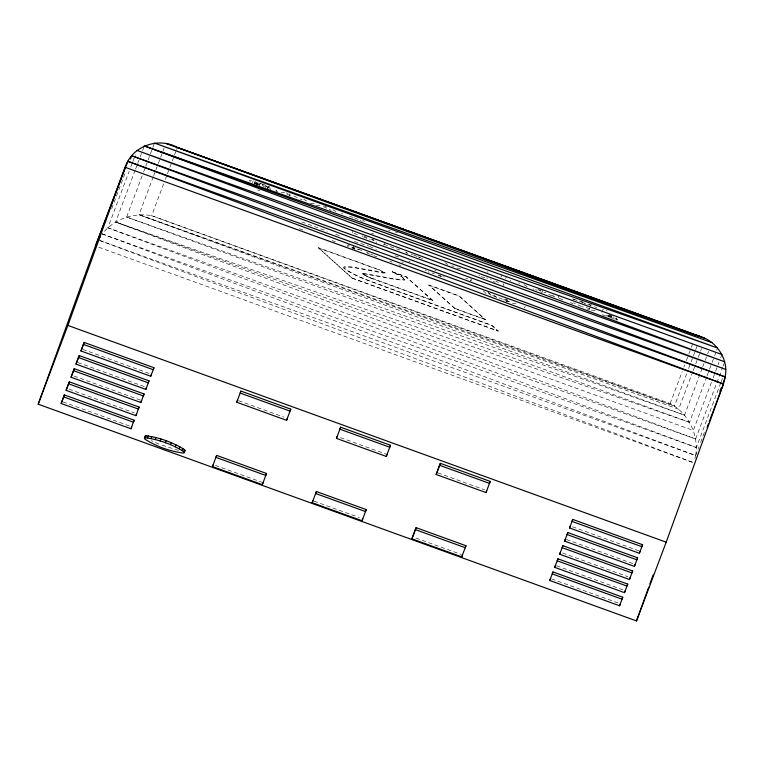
<?xml version="1.0" encoding="UTF-8"?>
<svg xmlns="http://www.w3.org/2000/svg" width="764" height="764" viewBox="0 0 764 764"><rect width="100%" height="100%" fill="white"/><g stroke="black" fill="none" stroke-linecap="round" stroke-linejoin="round"><path stroke-width="0.57" stroke-dasharray="3.82 2.86" d="M98.814 247.249L693.75 462.764L98.212 239.944L695.67 455.564C699.098 435.155 688.517 413.209 670.162 403.526L151.635 215.687C133.375 212.201 113.721 219.344 102.166 233.946L695.67 455.564L694.848 458.658M385.037 272.672L351.803 266.989L344.975 266.569L343.733 267.228L351.726 267.19L383.366 273.063L385.037 272.672L378.82 269.596L318.301 247.67L352.271 278.306L498.147 331.146L491.987 325.359L385.419 286.748C371.485 281.362 355.785 276.683 343.943 268.135C356.024 277.437 371.38 281.286 385.342 286.949L491.921 325.559L498.147 331.146M252.483 182.691L253.199 180.715M253.906 184.602C255.883 178.738 267.543 187.142 270.943 189.014M254.116 184.344L255.166 181.249L256.79 181.756M256.045 184.63L256.761 182.653M254.45 183.226L256.885 183.99L257.602 182.013M256.866 184.859L257.583 182.882M257.754 185.127L258.471 183.15M259.225 185.604L259.941 183.627M264.602 184.63L262.969 183.962L262.262 185.938L259.684 184.964L260.39 182.988M263.322 187.123L264.038 185.146M264.697 186.941L265.414 184.964M265.509 188.04L266.225 186.063M267.238 188.842L267.954 186.865M267.677 188.288L268.393 186.301L272.146 187.677M268.651 189.577L269.358 187.6M269.978 190.551L270.695 188.574M289.346 195.88L290.062 193.903M357.466 234.605L352.175 232.59L352.892 230.613M347.362 246.361L348.499 244.098M349.511 244.05L348.804 246.027L347.782 246.075M353.407 246.294L352.691 248.271L359.137 249.475M352.853 248.663L353.57 246.686M354.143 249.551L355.336 246.218M352.271 278.306L318.301 247.67M362.623 273.732L364.094 273.311L393.45 278.822L404.519 279.882L402.485 280.254L393.374 279.022L362.623 273.732L369.518 277.618L432.844 300.605L405.865 276.578L392.18 271.841L401.492 276.625L404.805 279.509L401.568 276.434L392.247 271.65M362.89 274.2L362.699 273.531M363.788 274.878L362.967 274.009M365.268 275.708L363.865 274.677M367.217 276.644L365.335 275.508M369.518 277.618L367.293 276.444M383.748 245.12L384.454 243.143M372.02 278.573L369.595 277.428M384.932 273.13L378.82 269.596M432.844 300.605L405.865 276.578M428.805 285.115L459.193 295.897L485.341 319.648L455.029 308.666L428.805 285.115L459.126 296.098L485.341 319.648M440.99 274.677L440.274 276.387M455.029 308.666L428.881 284.915M471.445 279.137L470.729 281.114L471.092 280.149L465.773 278.22M500.955 277.342L501.671 275.365M506.656 276.597L505.405 278.564M506.713 301.608L507.43 299.631L505.214 298.829M542.841 290.339L542.125 292.316L539.986 291.848M591.47 303.289L590.753 305.266L588.509 304.253M589.923 307.701L589.206 309.678L587.545 309.239M602.166 314.701L606.425 316.248L607.141 314.271M617.799 320.164L616.071 318.741L608.431 315.666L609.147 313.689M610.197 315.265L609.481 317.241L608.469 316.668L609.185 314.692M608.946 315.99L609.662 314.004M610.455 316.735L611.171 314.758M611.2 315.742L610.484 317.728L611.534 318.168L612.25 316.191M611.41 317.136L612.126 315.16M613.396 316.63L612.68 318.607L614.323 319.171L615.039 317.194M616.615 317.681L615.899 319.658L616.873 319.925L617.589 317.948M111.716 208.61L125.43 172.253M720.758 382.84L696.367 447.532L107.858 227.815L129.116 171.422M130.787 167.001L132.449 162.579M132.869 161.471L135.371 154.834M135.161 170.21L115.622 222.037L695.612 439.004L722.629 367.331M135.572 169.102L137.243 164.69M137.654 163.591L139.736 158.072M140.146 156.973L142.228 151.463M142.639 150.355L144.31 145.943M706.681 376.843L689.529 422.349L126.614 217.033L143.26 172.874M143.67 171.776L145.341 167.354M145.752 166.256L152.408 148.588M152.829 147.49L154.49 143.069M153.268 176.847L139 214.713L684.515 415.177L702.202 368.277M153.688 175.739L155.369 171.279M155.789 170.171L157.89 164.604M158.31 163.486L162.503 152.351M162.923 151.234L164.184 147.891M163.668 183.761L151.635 215.687L674.45 406.076L686.912 372.994M165.33 179.359L166.991 174.956M167.402 173.858L169.474 168.347M169.894 167.249L174.039 156.238M174.459 155.14L176.121 150.737M176.532 149.639L177.363 147.433M524.438 308.121L525.145 306.144M553.26 294.751L552.802 295.974L554.845 296.957M558.131 297.95L559.229 295.047M601.841 312.352L602.958 309.41L607.208 310.958M606.425 316.248L606.721 315.465L608.469 316.668M670.162 403.526L682.195 371.6M683.856 367.197L684.687 365.001M686.349 360.598L688.421 355.088M688.832 353.99L690.914 348.479M691.324 347.381L692.986 342.979M688.584 368.582L690.656 363.062M691.076 361.964L695.23 350.934M695.651 349.836L697.312 345.423M692.805 371.676L678.642 409.246L139 214.713L674.45 406.076M693.225 370.578L695.307 365.049M695.727 363.951L697.809 358.421M698.229 357.313L701.553 348.479M702.622 367.159L704.723 361.573M705.143 360.455L707.254 354.868M707.674 353.751L708.514 351.516M707.101 375.735L709.193 370.187M709.613 369.079L711.704 363.53M712.124 362.413L714.216 356.864M714.636 355.757L716.307 351.316M716.727 350.208L717.558 347.992M711.408 382.43L693.301 430.447L115.622 222.037L689.529 422.349M713.089 377.97L715.19 372.383M715.62 371.266L717.721 365.689M718.141 364.571L718.981 362.337M720.662 357.867L721.932 354.515M723.05 366.233L724.711 361.821M721.178 381.723L722.438 378.381M695.67 455.564L699.003 446.711M700.674 442.28L704.847 431.211M276.281 191.162L276.759 190.16M404.442 280.082L404.872 279.318M352.175 232.59L352.825 232.332M281.209 192.776L284.628 192.633M310.48 203.377L315.437 203.52M478.751 275.814L479.62 275.642M484.834 277.695L480.862 276.616M503.142 285.297L504.02 284.972L503.075 283.769M545.983 292.536L543.844 292.583M595.204 310.365L591.346 310.146M488.186 272.013L486.907 271.974M286.93 194.591L292.698 195.546M316.201 205.191L321.969 206.146M503.447 299.87L506.436 299.689M506.064 301.694L509.617 301.541M512.443 303.365L515.986 303.222M540.654 290.702L538.821 290.578M589.884 308.532L582.197 306.765M510.065 280.741L510.801 280.76M341.432 213.691L342.711 213.805M425.08 270.361L426.216 270.456M251.557 180.371L249.398 180.38L250.181 181.631M443.34 276.883L444.39 277.017M451.906 265.967L454.122 266.244M456.91 268.03L461.351 268.594M388.609 230.432L390.261 230.709M572.484 298.953L574.49 299.402M286.175 192.92L287.99 193.34M486.553 277.934L487.757 278.239M178.47 450.397L159.982 444.495M442.003 276.625L437.925 275.47M354.41 241.453L368.611 246.075M370.893 254.422L372.832 254.956M349.635 216.365L353.722 217.597M535.507 289.757L537.14 290.205M373.968 240.23L371.696 239.543L374.809 241.08M401.768 261.909L403.268 262.358M421.547 258.213L422.607 258.538M366.414 252.158L367.971 252.636M395.036 255.806L400.517 257.611M395.532 232.084L397.414 232.667M367.245 253.323L369.929 254.164M434.372 273.713L432.195 272.968M532.976 288.935L533.855 289.231M490.249 279.003L491.195 279.328M398.837 264.85L400.833 265.538M579.628 300.911L582.894 302.047M256.885 183.99L259.684 184.964M419.14 257.401L420.066 257.716M293.939 195.947L301.952 199.824M323.21 206.547L331.223 210.425M367.073 237.432L364.132 236.343M581.843 302.468L582.665 302.764M126.614 217.033L684.515 415.177M107.858 227.815L695.612 439.004M102.166 233.946L696.367 447.532M275.537 190.809L277.666 191.573M573.544 299.106L580.191 301.522M581.299 301.923L593.494 306.335M594.612 306.746L596.827 307.548M537.99 289.26L541.294 290.463M548.819 294.579L552.811 296.021M559.2 298.342L563.45 299.88M371.581 233.259L373.711 234.032M384.044 244.337L400.002 250.114M301.847 221.971L327.345 231.205M335.721 234.242L339.98 235.78M508.767 301.455L490.87 294.971L487.9 292.068M299.259 228.694L303.518 230.241M332.12 240.603L335.31 241.758M392.18 271.841L405.789 276.778M318.225 247.87L378.753 269.797M372.087 278.373L432.921 300.414M455.096 308.465L485.417 319.447M352.347 278.106L498.224 330.955M238.549 400.68L283.979 417.134M340.486 437.61L385.906 454.064M437.982 472.926L484.519 489.781M82.779 349.396L150.365 373.882M572.503 526.807L638.981 550.882M77.832 362.528L145.418 387.014M566.449 539.527L632.926 563.612M73.993 376.05L140.471 400.135M562.6 553.06L627.97 576.734M69.046 389.182L134.416 412.866M556.545 565.78L624.131 590.266M62.992 401.902L129.469 425.987M551.598 578.911L619.184 603.388M215.41 465.4L261.947 482.256M314.023 501.127L359.443 517.581M415.95 538.047L461.38 554.502M324.757 206.299L326.706 207.025M363.511 236.945L370.273 239.858M361.859 250.563L357.657 248.911M354.544 217.883L359.128 219.784M581.318 306.45L573.611 302.831M373.797 255.663L376.967 256.876M257.649 189.93L259.951 190.819M493.257 281.524L495.158 282.26M434.592 269.969L436.053 270.532M369.528 246.438L376.537 249.436M417.889 256.723L420.592 257.802M416.991 256.37L411.376 254.078M584.603 303.499L586.055 304.11M158.95 444.104L151.262 440.666M256.398 183.771L257.411 184.22M495.712 281.056L498.376 282.432M355.079 248.797L350.724 246.705M389.774 261.097L392.075 262.195M527.122 286.567L523.951 284.609M362.633 220.395L364.629 221.417M406.314 252.645L407.871 253.447M412.531 254.784L411.089 253.963M408.721 261.04L410.134 261.785M570.45 302.477L572.904 303.776M332.989 209.804L335.873 211.599M303.719 199.203L306.603 200.989M360.121 220.299L360.914 220.767M255.759 183.446L254.622 182.625M444.982 262.673L447.799 264.478M438.536 274.944L439.472 275.556M405.541 252.072L406.925 253.027M608.431 315.666L607.886 315.226M361.706 221.312L362.27 221.78M376.012 241.835L376.786 242.494M373.252 239.629L374.054 240.727M518.622 282.699L519.587 283.578M493.85 295.152L497.116 298.122M488.377 292.898L490.975 295.267M483.345 290.912L486.802 294.083M428.566 271.554L428.929 272.586M362.346 235.627L362.709 236.659M343.81 267.028L343.943 268.135"/><path stroke-width="1.15" d="M723.212 382.506C731.425 364.428 719.01 342.243 700.636 336.599L177.363 147.433C158.263 136.689 131.847 146.191 125.143 167.278L95.452 246.027L38.2 404.194L636.498 620.931L666.189 542.173L723.441 384.015L725.294 376.967L131.656 155.732L130.405 159.036M38.2 404.194L67.891 325.435L125.143 167.278L723.441 384.015L709.221 421.728M61.168 403.478L64.357 394.94L134.158 420.229L133.442 422.206L63.641 396.917L61.168 403.478L130.969 428.766L134.158 420.229M63.641 396.917L64.357 394.94M66.115 390.356L69.304 381.819L139.105 407.097L138.389 409.074L68.588 383.795L66.115 390.356L135.916 415.645L139.105 407.097M68.588 383.795L69.304 381.819M71.062 377.225L74.251 368.687L144.052 393.976L143.336 395.953L73.535 370.664L71.062 377.225L140.862 402.513L144.052 393.976M73.535 370.664L74.251 368.687M76.008 364.103L79.198 355.566L148.999 380.844L148.283 382.821L78.482 357.542L76.008 364.103L145.809 389.392L148.999 380.844M78.482 357.542L79.198 355.566M80.955 350.972L84.145 342.434L153.946 367.723L153.23 369.7L83.429 344.411L80.955 350.972L150.756 376.26L153.946 367.723M83.429 344.411L84.145 342.434M130.969 428.766L131.685 426.789M135.916 415.645L136.632 413.668M140.862 402.513L141.579 400.537M145.809 389.392L146.526 387.415M150.756 376.26L151.473 374.284M144.415 438.192L145.131 436.215L146.067 435.776C159.581 437.533 173.094 442.404 184.592 449.738L185.012 450.664L184.296 452.641L183.36 453.071C169.847 451.323 156.333 446.443 144.835 439.119L144.415 438.192L145.351 437.753C158.864 439.51 172.377 444.381 183.876 451.715L184.296 452.641M145.351 437.753L146.067 435.776M147.576 437.848L148.292 435.872M150.957 438.45L151.673 436.473M155.245 439.529L155.961 437.552M160.153 441.009L160.87 439.033M165.349 442.786L166.065 440.809M170.477 444.743L171.193 442.767M175.185 446.749L175.901 444.772M179.158 448.669L179.874 446.692M182.118 450.359L182.835 448.382M183.876 451.715L184.592 449.738M212.478 466.575L216.661 455.411L266.521 473.47L262.338 484.634L212.478 466.575L213.194 464.598M216.661 455.411L215.945 457.388L265.805 475.447L266.521 473.47M236.725 402.256L240.908 391.092L290.769 409.151L286.586 420.315L236.725 402.256L237.442 400.279M240.908 391.092L240.192 393.068L290.053 411.127L290.769 409.151M262.338 484.634L263.055 482.657M286.586 420.315L287.302 418.338M312.199 502.702L316.372 491.529L366.233 509.598L362.05 520.761L312.199 502.702L312.915 500.726M316.372 491.529L315.656 493.506L365.517 511.574L366.233 509.598M336.447 438.383L340.62 427.219L390.48 445.278L386.297 456.442L336.447 438.383L337.163 436.406M340.62 427.219L339.904 429.196L389.764 447.255L390.48 445.278M362.05 520.761L362.766 518.785M386.297 456.442L387.014 454.465M411.911 538.821L416.093 527.657L465.954 545.716L465.238 547.692L415.377 529.633L411.911 538.821L461.771 556.88L465.954 545.716M415.377 529.633L416.093 527.657M436.158 474.501L440.341 463.337L490.201 481.396L489.485 483.373L439.625 465.314L436.158 474.501L486.019 492.56L490.201 481.396M439.625 465.314L440.341 463.337M461.771 556.88L462.487 554.903M486.019 492.56L486.735 490.584M549.774 580.487L552.964 571.94L622.765 597.228L619.575 605.766L549.774 580.487L550.491 578.51M552.964 571.94L552.248 573.917L622.049 599.205L622.765 597.228M554.721 567.356L557.911 558.818L627.712 584.107L624.522 592.644L554.721 567.356L555.438 565.379M557.911 558.818L557.195 560.795L626.996 586.084L627.712 584.107M559.668 554.234L562.858 545.687L632.659 570.975L629.469 579.513L559.668 554.234L560.384 552.257M562.858 545.687L562.142 547.664L631.952 572.952L632.659 570.975M564.625 541.103L567.814 532.565L637.615 557.854L634.426 566.391L564.625 541.103L565.341 539.126M567.814 532.565L567.098 534.542L636.899 559.831L637.615 557.854M569.572 527.981L572.761 519.434L642.562 544.722L639.372 553.26L569.572 527.981L570.288 526.004M572.761 519.434L572.045 521.411L641.846 546.699L642.562 544.722M619.575 605.766L620.292 603.789M624.522 592.644L625.239 590.668M629.469 579.513L630.185 577.536M634.426 566.391L635.142 564.415M639.372 553.26L640.089 551.283M636.498 620.931L648.684 587.277M649.897 583.916L653.144 574.939M95.452 246.027L127.855 161.319L725.294 376.967M719.869 391.359L721.12 388.045M707.13 427.277L708.39 423.944M98.212 239.944L100.476 236.515M184.076 451.094L185.012 450.664M695.889 335.272L700.636 336.599M131.656 155.732L725.8 369.451L137.033 150.412L724.711 361.821L144.31 145.943L717.558 347.992L154.49 143.069L711.886 342.587L165.864 143.441L705.306 338.528M144.31 145.943L721.932 354.515M177.363 147.433L694.772 334.871M67.891 325.435L666.189 542.173M127.855 161.319L723.441 384.015M145.131 436.215L145.552 437.142"/></g></svg>
